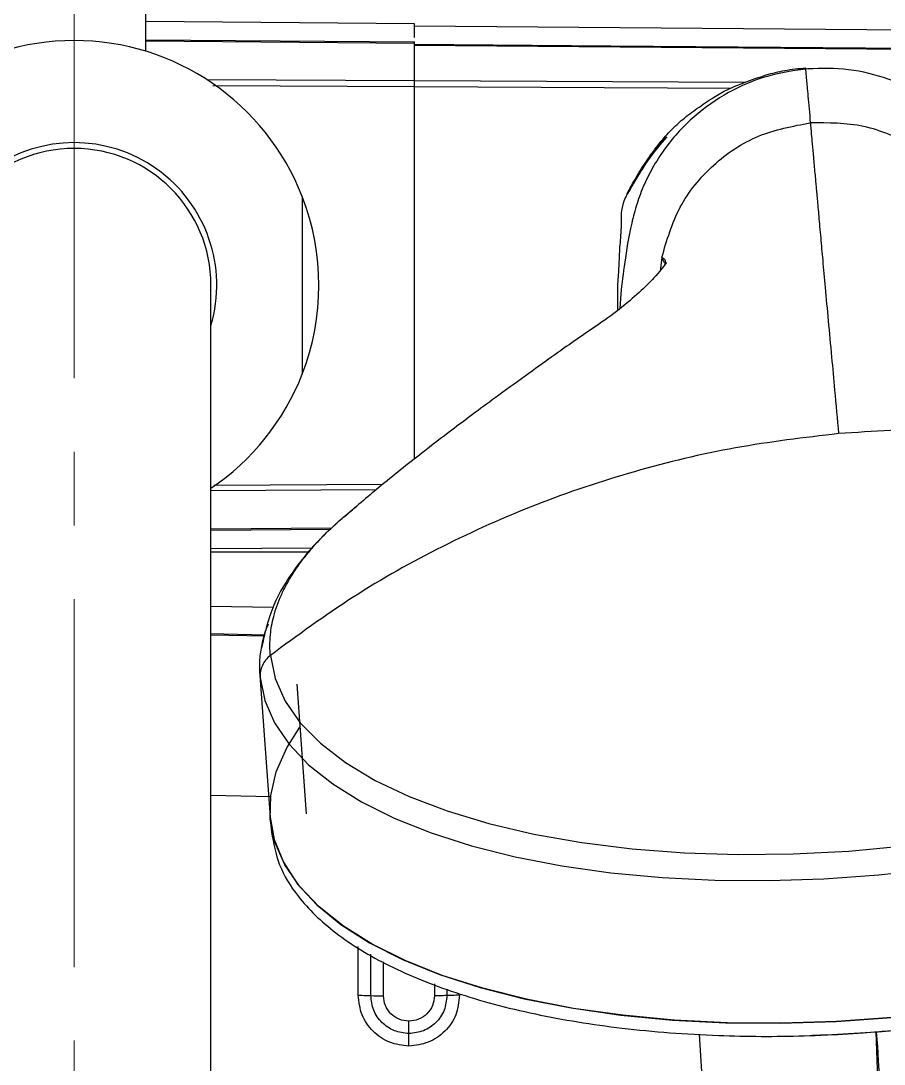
# Model space of a CAD drawing. Header units: millimetres. Extents: x 6110 to 6704, y -3675 to -2835.
# Drawn here: x 6307.03 to 6321.93, y -2937.04 to -2919.04 of the extents above; entities that cross this region are included whole.
import ezdxf

# ---------------------------------------------------------------- set-up
doc = ezdxf.new("R2010")
doc.units = ezdxf.units.MM
doc.header["$LTSCALE"] = 0.1
doc.linetypes.add('CENTERX2', pattern=[101.6, 63.5, -12.7, 12.7, -12.7])
doc.layers.get('0').update_dxf_attribs({"lineweight": 13})
doc.layers.add('CENTER', color=1, linetype='CENTERX2', lineweight=15)

msp = doc.modelspace()

# ---------------------------------------------------------------- linework, layer by layer
at = {"linetype": 'Continuous', "lineweight": 25}
for p, q in [((6309.1892, -2919.5631), (6309.1892, -2910.1779)), ((6313.8267, -2919.0903), (6309.1892, -2919.0499)), ((6313.8267, -2919.3279), (6313.8267, -2919.0903)), ((6323.8023, -2919.2149), (6313.8267, -2919.1278)), ((6309.1892, -2919.3653), (6313.8267, -2919.4036)), ((6309.1892, -2919.3835), (6313.8267, -2919.4221)), ((6313.8267, -2920.0747), (6313.8267, -2919.4221)), ((6313.8267, -2919.4411), (6317.216, -2919.4692)), ((6313.8267, -2919.4589), (6323.8018, -2919.5416)), ((6317.216, -2919.4692), (6323.8018, -2919.5238)), ((6320.5728, -2919.8684), (6320.661, -2919.8614)), ((6320.573, -2919.8684), (6320.5728, -2919.8684)), ((6320.6208, -2919.8707), (6320.5766, -2919.8684)), ((6313.8267, -2920.0747), (6310.2494, -2920.0573)), ((6319.523, -2920.1023), (6313.8267, -2920.0742)), ((6313.8267, -2920.173), (6313.8267, -2920.0747)), ((6310.3458, -2920.156), (6313.8267, -2920.173)), ((6313.8267, -2926.6005), (6313.8267, -2920.173)), ((6313.8267, -2926.6005), (6313.8267, -2920.1731)), ((6313.8267, -2920.1731), (6319.2897, -2920.2001)), ((6311.8892, -2922.071), (6311.8892, -2925.1348)), ((6317.7343, -2922.0163), (6317.7413, -2922.0157)), ((6318.0955, -2923.1241), (6318.068, -2923.3572)), ((6318.1432, -2923.2152), (6318.0955, -2923.1241)), ((6310.3142, -2948.6029), (6310.3142, -2923.6029)), ((6317.3749, -2924.0046), (6317.3938, -2923.7512)), ((6310.3631, -2927.0497), (6313.2815, -2927.0354)), ((6313.1612, -2927.1342), (6310.3142, -2927.1481)), ((6312.397, -2927.7955), (6310.3142, -2927.8128)), ((6312.3771, -2927.8141), (6310.3142, -2927.8311)), ((6310.3142, -2928.146), (6312.0718, -2928.1307)), ((6310.3142, -2928.1989), (6312.0141, -2928.1989)), ((6310.3142, -2929.1365), (6311.3891, -2929.1586)), ((6311.2439, -2929.6571), (6310.3142, -2929.6383)), ((6311.1589, -2930.334), (6311.3352, -2932.7796)), ((6311.1618, -2930.3689), (6311.1612, -2930.3338)), ((6311.7965, -2930.4864), (6311.9579, -2932.7248)), ((6311.347, -2932.4297), (6310.3142, -2932.4046)), ((6311.3381, -2932.8151), (6311.3586, -2933.0396)), ((6312.8556, -2935.8544), (6312.8556, -2935.0125)), ((6313.0732, -2935.8587), (6313.0732, -2935.1455)), ((6313.2908, -2935.863), (6313.2908, -2935.278)), ((6314.1701, -2935.6584), (6314.1701, -2935.863)), ((6314.3877, -2935.7471), (6314.3877, -2935.8587)), ((6318.8573, -2938.4297), (6318.7488, -2936.5222)), ((6320.5243, -2936.5533), (6320.6994, -2936.5486)), ((6321.8705, -2938.4297), (6321.7948, -2936.4899))]:
    msp.add_line(p, q, dxfattribs=at)
at = {"linetype": 'Continuous', "lineweight": 25, "flags": 128}
for points in [[(6317.5647, -2921.9167), (6317.8671, -2921.4171), (6318.1663, -2921.0511)], [(6310.3142, -2929.6123), (6310.5353, -2929.6167), (6311.2485, -2929.6334)], [(6311.3388, -2929.9893), (6311.4213, -2930.3899), (6311.5943, -2930.7785), (6311.8563, -2931.1516), (6312.2048, -2931.5059), (6312.6366, -2931.8381), (6313.148, -2932.1451), (6313.7342, -2932.4244), (6314.39, -2932.6732), (6315.1094, -2932.8894), (6315.8859, -2933.071), (6316.7124, -2933.2163), (6317.5815, -2933.3241), (6318.4853, -2933.3933), (6319.4157, -2933.4234), (6320.3641, -2933.414), (6321.3221, -2933.3652), (6322.2808, -2933.2776)], [(6311.1618, -2930.3689), (6311.2422, -2930.7659), (6311.4097, -2931.1516), (6311.6628, -2931.5225), (6311.9994, -2931.8756), (6312.4166, -2932.2078), (6312.9109, -2932.5163), (6313.4779, -2932.7984), (6314.113, -2933.0518), (6314.8106, -2933.2743), (6315.5649, -2933.464), (6316.3693, -2933.6192), (6317.217, -2933.7387), (6318.1008, -2933.8215), (6319.0132, -2933.8667), (6319.9463, -2933.8741), (6320.8923, -2933.8436), (6321.8429, -2933.7753), (6322.7902, -2933.67)], [(6322.0681, -2936.2366), (6321.1131, -2936.3051), (6320.1628, -2936.3358), (6319.2254, -2936.3284), (6318.3089, -2936.2829), (6317.421, -2936.1998), (6316.5694, -2936.0798), (6315.7613, -2935.9238), (6315.0036, -2935.7333), (6314.3028, -2935.5098), (6313.6648, -2935.2552), (6313.0952, -2934.9718), (6312.5987, -2934.6619), (6312.1796, -2934.3282), (6311.8414, -2933.9735), (6311.5871, -2933.6009), (6311.4189, -2933.2134), (6311.3381, -2932.8146), (6311.3454, -2932.4077), (6311.4408, -2931.9961), (6311.6235, -2931.5836), (6311.8501, -2931.2295)], [(6311.3352, -2932.7796), (6311.4043, -2933.1654), (6311.5635, -2933.5572), (6311.8101, -2933.9344), (6312.1422, -2934.2937), (6312.5567, -2934.6321), (6313.0501, -2934.9465), (6313.6182, -2935.2343), (6314.2559, -2935.4929), (6314.9579, -2935.7202), (6315.718, -2935.9142), (6316.5296, -2936.0731), (6317.3857, -2936.1957), (6318.2789, -2936.2808), (6319.2015, -2936.3277), (6320.1455, -2936.336), (6321.1026, -2936.3057), (6322.0647, -2936.2369)]]:
    msp.add_lwpolyline(points, dxfattribs=at)
at = {"linetype": 'Continuous', "lineweight": 25}
for centre, radius, start, end in [((6307.9517, -2923.6029), 4.225, 21.25873, 158.74127), ((6307.9517, -2923.6029), 2.4625, 343.61561, 196.38439), ((6307.9517, -2923.6029), 2.3625, 90, 180), ((6307.9517, -2923.6029), 2.3625, 0, 180), ((6307.9517, -2923.6029), 2.3625, 0, 90), ((6307.9517, -2923.6029), 4.225, 338.74127, 21.25873), ((6307.9517, -2923.6029), 4.225, 303.99853, 338.74127), ((6313.2672, -2931.5402), 4.3229, 267.42771, 270.31246), ((6296.7711, -2938.4297), 25.1081, 346.3017, 4.43158)]:
    msp.add_arc(centre, radius, start, end, dxfattribs=at)
for points, knots in [([(6313.8267, -2919.4221), (6313.8267, -2919.4153), (6313.8267, -2919.4074), (6313.8267, -2919.4041), (6313.8267, -2919.4036)], [0, 0, 0, 0, 0.8414617, 1, 1, 1, 1]), ([(6320.6227, -2919.8644), (6320.384, -2919.8983), (6319.8995, -2919.9672), (6319.2246, -2920.2635), (6318.6521, -2920.661), (6318.2345, -2921.108), (6317.9549, -2921.5311), (6317.7839, -2921.8657), (6317.6566, -2922.2045), (6317.5361, -2922.6731), (6317.4528, -2923.1952), (6317.4077, -2923.5724), (6317.3864, -2923.7506)], [0, 0, 0, 0, 0.1204638, 0.24455434, 0.37307002, 0.49460947, 0.5508491, 0.60642661, 0.66533438, 0.72953243, 0.87217703, 1, 1, 1, 1]), ([(6317.4902, -2922.0292), (6317.5441, -2921.9321), (6317.6554, -2921.7316), (6317.842, -2921.4339), (6318.0461, -2921.1588), (6318.2511, -2920.9249), (6318.4649, -2920.725), (6318.7119, -2920.5462), (6318.9639, -2920.3694), (6319.2361, -2920.2139), (6319.5448, -2920.0919), (6319.8746, -2919.9738), (6320.2272, -2919.8842), (6320.4556, -2919.8613), (6320.5753, -2919.8492)], [0, 0, 0, 0, 0.0842284, 0.1739271, 0.2662931, 0.3437381, 0.4096302, 0.487746, 0.5747966, 0.6430958, 0.7249328, 0.8260877, 0.9088308, 1, 1, 1, 1]), ([(6324.4069, -2923.0648), (6324.3446, -2922.8705), (6324.2249, -2922.4969), (6324.0337, -2921.9702), (6323.82, -2921.543), (6323.6258, -2921.2433), (6323.3947, -2920.9597), (6323.0467, -2920.6158), (6322.5665, -2920.2739), (6321.9429, -2920.0016), (6321.2415, -2919.8424), (6320.7649, -2919.8628), (6320.53, -2919.8729)], [0, 0, 0, 0, 0.1490898, 0.2866122, 0.3479826, 0.4046936, 0.4592267, 0.5152466, 0.6359443, 0.761741, 0.8825966, 1, 1, 1, 1]), ([(6320.5753, -2919.8492), (6320.5753, -2919.8492), (6320.5754, -2919.8492), (6320.5753, -2919.8492), (6320.5754, -2919.8492), (6320.5753, -2919.8492), (6320.5755, -2919.8491), (6320.5754, -2919.8489), (6320.5758, -2919.8527), (6320.5761, -2919.8552)], [0, 0, 0, 0, 0.0002811, 0.0022229, 0.0075843, 0.0274579, 0.1039928, 0.4044022, 1, 1, 1, 1]), ([(6320.5766, -2919.8684), (6320.5766, -2919.8695), (6320.5766, -2919.8717), (6320.5777, -2919.8867), (6320.579, -2919.9024), (6320.5798, -2919.9131), (6320.5803, -2919.9191), (6320.5808, -2919.925), (6320.5813, -2919.9308), (6320.5818, -2919.9365), (6320.5822, -2919.9422), (6320.5842, -2919.9645), (6320.5902, -2920.0337), (6320.6149, -2920.3059), (6320.6442, -2920.6333), (6320.6588, -2920.7978)], [0, 0, 0, 0, 0.1281317, 0.2402969, 0.3363983, 0.3651319, 0.392034, 0.4171024, 0.4403363, 0.4617333, 0.4812927, 0.499013, 0.6673835, 0.8329055, 1, 1, 1, 1]), ([(6318.0955, -2923.1241), (6318.1826, -2922.8255), (6318.3568, -2922.2283), (6318.9586, -2921.4995), (6319.7416, -2920.9696), (6320.353, -2920.8551), (6320.6588, -2920.7978)], [0, 0, 0, 0, 0.2500656, 0.5000485, 0.7499465, 1, 1, 1, 1]), ([(6320.6589, -2920.7978), (6320.6598, -2920.8083), (6320.6621, -2920.8348), (6320.6678, -2920.899), (6320.6776, -2921.0074), (6320.6929, -2921.1766), (6320.7129, -2921.3976), (6320.7325, -2921.6132), (6320.7478, -2921.782), (6320.7578, -2921.8928), (6320.7674, -2921.9998), (6320.7784, -2922.1221), (6320.7909, -2922.261), (6320.8049, -2922.4175), (6320.8206, -2922.5928), (6320.8427, -2922.8403), (6320.8735, -2923.1845), (6320.9166, -2923.6573), (6320.9678, -2924.2135), (6321.0229, -2924.8066), (6321.0836, -2925.4716), (6321.1245, -2925.9115), (6321.1478, -2926.1615)], [0, 0, 0, 0, 0.010727, 0.0269446, 0.0634299, 0.1134148, 0.176899, 0.244064, 0.2750447, 0.2961797, 0.3200078, 0.34653, 0.3757466, 0.4076565, 0.4422611, 0.4795599, 0.549204, 0.6297363, 0.7211559, 0.8145367, 0.8945947, 1, 1, 1, 1]), ([(6323.6002, -2922.6149), (6323.4601, -2922.3376), (6323.1799, -2921.7832), (6322.4558, -2921.1776), (6321.5906, -2920.8002), (6320.9694, -2920.7986), (6320.6589, -2920.7978)], [0, 0, 0, 0, 0.2500656, 0.500055, 0.7500302, 1, 1, 1, 1]), ([(6318.18, -2921.0419), (6318.0768, -2921.1623), (6317.9148, -2921.3511), (6317.7328, -2921.6289), (6317.6078, -2921.835), (6317.5369, -2921.9682), (6317.5051, -2922.0279)], [0, 0, 0, 0, 0.3965115, 0.6222429, 0.8305948, 1, 1, 1, 1]), ([(6317.4958, -2922.0311), (6317.475, -2922.0717), (6317.381, -2922.2552), (6317.4053, -2922.5827), (6317.365, -2922.9247), (6317.3557, -2923.2273), (6317.3435, -2923.4561), (6317.3341, -2923.5261), (6317.3291, -2923.6563), (6317.3287, -2923.8202), (6317.3292, -2923.9855), (6317.3293, -2924.0395)], [0, 0, 0, 0, 0.02879194, 0.13027229, 0.24369259, 0.36718892, 0.52094628, 0.68944954, 0.83321274, 0.94542799, 1, 1, 1, 1]), ([(6317.5051, -2922.0279), (6317.5039, -2922.028), (6317.502, -2922.0282), (6317.4946, -2922.0288), (6317.4916, -2922.0291)], [0, 0, 0, 0, 0.6026781, 1, 1, 1, 1]), ([(6318.0955, -2923.1241), (6318.1312, -2923.1363), (6318.1688, -2923.149), (6318.1454, -2923.2426), (6318.1443, -2923.2471)], [0, 0, 0, 0, 0.9529497, 1, 1, 1, 1]), ([(6318.1715, -2923.2097), (6318.1716, -2923.2097), (6318.1744, -2923.2043), (6318.1407, -2923.2607), (6318.0018, -2923.4377), (6317.7183, -2923.7217), (6317.3861, -2924.0047), (6316.9997, -2924.285), (6316.5936, -2924.5547), (6316.196, -2924.8387), (6315.7341, -2925.1701), (6315.2636, -2925.5116), (6314.8387, -2925.8251), (6314.4188, -2926.1398), (6313.8789, -2926.5546), (6313.2502, -2927.0511), (6312.8043, -2927.4359), (6312.6008, -2927.6115)], [0, 0, 0, 0, 0.0004051, 0.0320037, 0.151047, 0.2409969, 0.3301429, 0.413261, 0.4728713, 0.5327137, 0.5957526, 0.6627922, 0.7128083, 0.7584869, 0.8237564, 0.919549, 1, 1, 1, 1]), ([(6321.1478, -2926.1615), (6320.5525, -2926.2321), (6319.3618, -2926.3733), (6317.6141, -2926.7942), (6315.9172, -2927.3624), (6314.2932, -2928.0902), (6312.7482, -2928.9542), (6311.8086, -2929.6443), (6311.3388, -2929.9893)], [0, 0, 0, 0, 0.1666667, 0.3333332, 0.5, 0.6666666, 0.8333331, 1, 1, 1, 1]), ([(6331.4886, -2928.1473), (6330.964, -2927.8931), (6329.9148, -2927.3848), (6328.2386, -2926.8153), (6326.5096, -2926.3941), (6324.7377, -2926.143), (6322.9426, -2926.0459), (6321.7461, -2926.123), (6321.1478, -2926.1615)], [0, 0, 0, 0, 0.1666668, 0.3333334, 0.4999999, 0.6666662, 0.8333333, 1, 1, 1, 1]), ([(6312.5971, -2927.6071), (6312.6193, -2927.5881), (6312.6704, -2927.5443), (6312.7459, -2927.4832), (6312.7996, -2927.4395), (6312.8246, -2927.4207), (6312.8267, -2927.4191)], [0, 0, 0, 0, 0.3021113, 0.6936681, 0.9750225, 1, 1, 1, 1]), ([(6312.6198, -2927.5874), (6312.4744, -2927.7177), (6312.1509, -2928.0077), (6311.7257, -2928.5192), (6311.3444, -2929.1505), (6311.2409, -2929.6112), (6311.1856, -2929.8572)], [0, 0, 0, 0, 0.186985, 0.416262, 0.6883187, 1, 1, 1, 1]), ([(6311.3388, -2929.9894), (6311.3375, -2929.9737), (6311.3328, -2929.9173), (6311.3292, -2929.798), (6311.3368, -2929.6439), (6311.3602, -2929.476), (6311.3972, -2929.3075), (6311.4526, -2929.1289), (6311.5272, -2928.9445), (6311.6172, -2928.7625), (6311.7296, -2928.5725), (6311.8728, -2928.363), (6312.0424, -2928.1529), (6312.1955, -2927.9855), (6312.3043, -2927.8756), (6312.3794, -2927.8029), (6312.4468, -2927.7399), (6312.5124, -2927.6807), (6312.5611, -2927.6376), (6312.59, -2927.6131), (6312.5971, -2927.6071)], [0, 0, 0, 0, 0.0199388, 0.0716029, 0.1507152, 0.2134986, 0.2813866, 0.3605827, 0.4352709, 0.5102209, 0.5869521, 0.6712654, 0.7739881, 0.8496898, 0.8858642, 0.915118, 0.943488, 0.9677704, 0.9920788, 1, 1, 1, 1]), ([(6311.1612, -2930.3338), (6311.1574, -2930.2549), (6311.1495, -2930.0885), (6311.1853, -2929.8338), (6311.2365, -2929.6165), (6311.2885, -2929.4878), (6311.3054, -2929.4459)], [0, 0, 0, 0, 0.2709349, 0.5710001, 0.8601661, 1, 1, 1, 1]), ([(6311.3388, -2929.9893), (6311.3106, -2930.0144), (6311.2543, -2930.0646), (6311.1971, -2930.1594), (6311.162, -2930.2624), (6311.1618, -2930.3334), (6311.1618, -2930.3689)], [0, 0, 0, 0, 0.2499907, 0.4999959, 0.7500016, 1, 1, 1, 1]), ([(6311.3587, -2933.0396), (6311.3933, -2933.2286), (6311.463, -2933.6104), (6311.8223, -2934.1986), (6312.4323, -2934.7954), (6313.3514, -2935.3558), (6314.5155, -2935.83), (6315.872, -2936.1926), (6317.4069, -2936.4435), (6318.981, -2936.5613), (6320.5616, -2936.5723), (6321.5759, -2936.4984), (6322.0886, -2936.461)], [0, 0, 0, 0, 0.083458, 0.1684814, 0.2743297, 0.3832473, 0.489095, 0.5980127, 0.7038607, 0.8127783, 0.9053738, 1, 1, 1, 1]), ([(6312.8556, -2935.8544), (6312.8775, -2935.8545), (6312.9214, -2935.8546), (6312.9825, -2935.8555), (6313.036, -2935.8569), (6313.0608, -2935.8581), (6313.0732, -2935.8587)], [0, 0, 0, 0, 0.2499903, 0.4999776, 0.7499889, 1, 1, 1, 1]), ([(6313.7305, -2936.7299), (6313.6159, -2936.7168), (6313.3868, -2936.6905), (6313.0976, -2936.4882), (6312.8951, -2936.1988), (6312.8688, -2935.9693), (6312.8556, -2935.8544)], [0, 0, 0, 0, 0.24963865, 0.49944691, 0.74961095, 1, 1, 1, 1]), ([(6313.7305, -2936.5148), (6313.6444, -2936.505), (6313.4723, -2936.4853), (6313.2551, -2936.3337), (6313.1028, -2936.1169), (6313.0831, -2935.9448), (6313.0732, -2935.8587)], [0, 0, 0, 0, 0.2500591, 0.4998462, 0.749983, 1, 1, 1, 1]), ([(6313.7305, -2936.3012), (6313.6728, -2936.2947), (6313.5577, -2936.2815), (6313.4123, -2936.1802), (6313.3106, -2936.0353), (6313.2974, -2935.9204), (6313.2908, -2935.863)], [0, 0, 0, 0, 0.2503602, 0.5005338, 0.750385, 1, 1, 1, 1]), ([(6314.6053, -2935.8544), (6314.5922, -2935.9693), (6314.5659, -2936.1988), (6314.3633, -2936.4882), (6314.0742, -2936.6905), (6313.845, -2936.7168), (6313.7305, -2936.7299)], [0, 0, 0, 0, 0.2503783, 0.5005349, 0.7503743, 1, 1, 1, 1]), ([(6314.3877, -2935.8587), (6314.3779, -2935.9448), (6314.3581, -2936.1169), (6314.2059, -2936.3337), (6313.9886, -2936.4854), (6313.8165, -2936.505), (6313.7305, -2936.5148)], [0, 0, 0, 0, 0.2500401, 0.5001145, 0.7500116, 1, 1, 1, 1]), ([(6314.1701, -2935.863), (6314.1635, -2935.9204), (6314.1503, -2936.0353), (6314.0486, -2936.1802), (6313.9033, -2936.2815), (6313.7881, -2936.2947), (6313.7305, -2936.3012)], [0, 0, 0, 0, 0.2496155, 0.4994602, 0.7496212, 1, 1, 1, 1]), ([(6314.3877, -2935.8587), (6314.3753, -2935.8593), (6314.3505, -2935.8606), (6314.297, -2935.8619), (6314.236, -2935.8628), (6314.1921, -2935.863), (6314.1701, -2935.863)], [0, 0, 0, 0, 0.249993, 0.4999866, 0.7500049, 1, 1, 1, 1]), ([(6314.6053, -2935.8544), (6314.5834, -2935.8545), (6314.5395, -2935.8546), (6314.4784, -2935.8555), (6314.425, -2935.8569), (6314.4001, -2935.8581), (6314.3877, -2935.8587)], [0, 0, 0, 0, 0.249995, 0.5000133, 0.7500067, 1, 1, 1, 1]), ([(6313.7305, -2936.5148), (6313.7305, -2936.5025), (6313.7305, -2936.4778), (6313.7305, -2936.4237), (6313.7305, -2936.3638), (6313.7305, -2936.3216), (6313.7305, -2936.3012)], [0, 0, 0, 0, 0.25845794, 0.51702316, 0.76664463, 1, 1, 1, 1]), ([(6322.0892, -2936.4666), (6321.9162, -2936.481), (6321.5119, -2936.5146), (6321.0468, -2936.5405), (6320.7581, -2936.5458), (6320.6988, -2936.5469)], [0, 0, 0, 0, 0.3726852, 0.8711281, 1, 1, 1, 1]), ([(6313.7305, -2936.7299), (6313.7305, -2936.7083), (6313.7305, -2936.6644), (6313.7305, -2936.6034), (6313.7305, -2936.5505), (6313.7305, -2936.5266), (6313.7305, -2936.5148)], [0, 0, 0, 0, 0.2456396, 0.5000114, 0.7543627, 1, 1, 1, 1])]:
    msp.add_open_spline(points, degree=3, knots=knots, dxfattribs=at)
at = {"layer": 'CENTER'}
msp.add_line((6307.9517, -3047.1269), (6307.9517, -2885.4834), dxfattribs=at)

doc.saveas('drawing.dxf')
